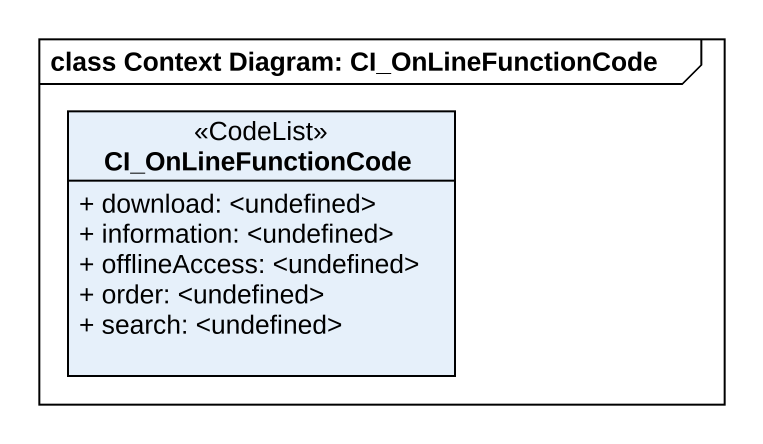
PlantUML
@startuml
mainframe class Context Diagram: CI_OnLineFunctionCode
hide circle
hide empty members
skinparam classAttributeIconSize 0
class CI_OnLineFunctionCode <<CodeList>> {
  + download: <undefined>
  + information: <undefined>
  + offlineAccess: <undefined>
  + order: <undefined>
  + search: <undefined>
}
@enduml
